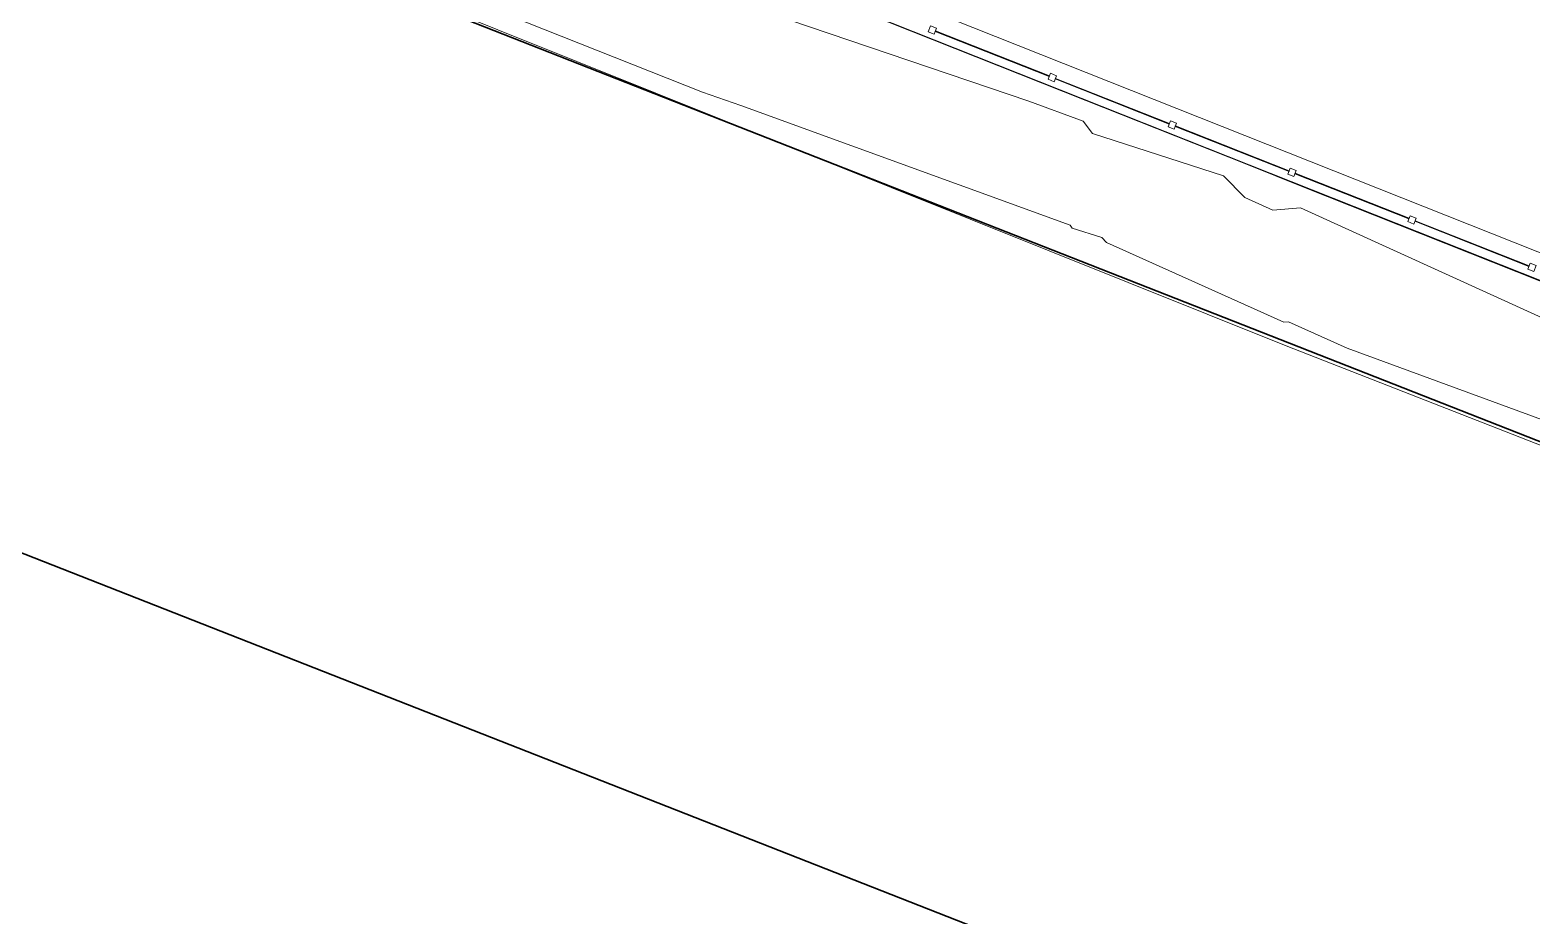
# Model space of a CAD drawing. Header units: metres. Extents: x -207 to 292, y -187 to 169.
# Drawn here: x -98.61 to -86.96, y -67.4 to -60.53 of the extents above; entities that cross this region are included whole.
import ezdxf

# ---------------------------------------------------------------- set-up
doc = ezdxf.new("R2010")
doc.units = ezdxf.units.M
for name, color, linetype, lineweight in [('A-GLAZ-CWMG', 7, 'Continuous', 9), ('C-TOPO', 7, 'Continuous', 9), ('C-TOPO-MINR', 7, 'Continuous', 9), ('CERCO INTERIOR', 7, 'Continuous', 9), ('solera', 7, 'Continuous', 35)]:
    doc.layers.add(name, color=color, linetype=linetype, lineweight=lineweight)
doc.layers.add('PR10-ARQ-PL-001-Emplazamiento-C-1_dwg', color=7, linetype='Continuous', lineweight=9, true_color=0x767676)

# ---------------------------------------------------------------- blocks, each defined once
blk = doc.blocks.new('Circular Mullion - 5mm-2127248-PLANTA EMPLAZAMIENTO ACTUALIZADO')
at = {"layer": 'A-GLAZ-CWMG'}
for p, q in [((-107.648, -45.397), (-107.997, -46.28)), ((-107.646, -45.398), (-107.995, -46.281)), ((-107.995, -46.281), (-107.646, -45.398)), ((-107.993, -46.282), (-107.643, -45.399)), ((-107.646, -45.398), (-107.648, -45.397)), ((-107.643, -45.399), (-107.646, -45.398)), ((-107.997, -46.28), (-107.995, -46.281)), ((-107.995, -46.281), (-107.993, -46.282))]:
    blk.add_line(p, q, dxfattribs=at)
blk = doc.blocks.new('Rectangular Mullion - 50 x 50 mm-2128568-PLANTA EMPLAZAMIENTO ACTUALIZADO')
at = {"layer": 'A-GLAZ-CWMG'}
for p, q in [((0.025, 0.025), (-0.025, 0.025)), ((-0.025, 0.025), (-0.025, -0.025)), ((0.025, -0.025), (0.025, 0.025)), ((-0.025, -0.025), (0.025, -0.025))]:
    blk.add_line(p, q, dxfattribs=at)
blk = doc.blocks.new('Rectangular Mullion - 50 x 50 mm-2128569-PLANTA EMPLAZAMIENTO ACTUALIZADO')
at = {"layer": 'A-GLAZ-CWMG'}
for p, q in [((-0.025, -0.025), (-0.025, 0.025)), ((-0.025, 0.025), (0.025, 0.025)), ((0.025, 0.025), (0.025, -0.025)), ((0.025, -0.025), (-0.025, -0.025))]:
    blk.add_line(p, q, dxfattribs=at)
blk = doc.blocks.new('YADRAN_LASQUEMAS_ARQ_MO_002_TERRAZAS_rvt-1-PLANTA EMPLAZAMIENTO ACTUALIZADO')
at = {"layer": 'A-GLAZ-CWMG', "lineweight": 9, "extrusion": (0, 0, -1), "rotation": 201.5900000000006}
for name, p in [('Rectangular Mullion - 50 x 50 mm-2128568-PLANTA EMPLAZAMIENTO ACTUALIZADO', (91.613, -60.527)), ('Rectangular Mullion - 50 x 50 mm-2128569-PLANTA EMPLAZAMIENTO ACTUALIZADO', (91.613, -60.527)), ('Rectangular Mullion - 50 x 50 mm-2128568-PLANTA EMPLAZAMIENTO ACTUALIZADO', (90.684, -60.895)), ('Rectangular Mullion - 50 x 50 mm-2128569-PLANTA EMPLAZAMIENTO ACTUALIZADO', (90.684, -60.895)), ('Rectangular Mullion - 50 x 50 mm-2128568-PLANTA EMPLAZAMIENTO ACTUALIZADO', (89.754, -61.263)), ('Rectangular Mullion - 50 x 50 mm-2128569-PLANTA EMPLAZAMIENTO ACTUALIZADO', (89.754, -61.263)), ('Rectangular Mullion - 50 x 50 mm-2128568-PLANTA EMPLAZAMIENTO ACTUALIZADO', (88.824, -61.631)), ('Rectangular Mullion - 50 x 50 mm-2128569-PLANTA EMPLAZAMIENTO ACTUALIZADO', (88.824, -61.631)), ('Rectangular Mullion - 50 x 50 mm-2128568-PLANTA EMPLAZAMIENTO ACTUALIZADO', (87.894, -61.999)), ('Rectangular Mullion - 50 x 50 mm-2128569-PLANTA EMPLAZAMIENTO ACTUALIZADO', (87.894, -61.999)), ('Rectangular Mullion - 50 x 50 mm-2128568-PLANTA EMPLAZAMIENTO ACTUALIZADO', (86.964, -62.367)), ('Rectangular Mullion - 50 x 50 mm-2128569-PLANTA EMPLAZAMIENTO ACTUALIZADO', (86.964, -62.367))]:
    blk.add_blockref(name, p, dxfattribs=at)
at = {"layer": 'A-GLAZ-CWMG', "lineweight": 9}
for p, rotation in [((-45.309, -168.531), 269.9999999999993), ((-45.309, -168.531), 269.9999999999993), ((-45.309, -168.531), 269.9999999999993), ((-45.309, -168.531), 269.9999999999993), ((-44.379, -168.899), 269.9999999999993), ((-44.379, -168.899), 269.9999999999993), ((-44.379, -168.899), 269.9999999999993), ((-44.379, -168.899), 269.9999999999993), ((-43.449, -169.267), 269.9999999999996), ((-43.449, -169.267), 269.9999999999996), ((-43.449, -169.267), 269.9999999999996), ((-43.449, -169.267), 269.9999999999996), ((-42.52, -169.635), 269.9999999999993), ((-42.52, -169.635), 269.9999999999993), ((-42.52, -169.635), 269.9999999999993), ((-42.52, -169.635), 269.9999999999993), ((-41.59, -170.003), 269.9999999999997), ((-41.59, -170.003), 269.9999999999997), ((-41.59, -170.003), 269.9999999999997), ((-41.59, -170.003), 269.9999999999997)]:
    blk.add_blockref('Circular Mullion - 5mm-2127248-PLANTA EMPLAZAMIENTO ACTUALIZADO', p, dxfattribs=dict(at, rotation=rotation))
blk = doc.blocks.new('PR10-ARQ-PL-001-Emplazamiento-C-1_dwg-674643-PLANTA EMPLAZAMIENTO ACTUALIZADO')
at = {"layer": 'C-TOPO', "flags": 128}
for points in [[(-111.369, -59.599), (-106.032, -61.695), (-105.763, -61.8), (-105.635, -61.85), (-98.747, -64.555), (-98.566, -64.626), (-97.966, -64.861), (-97.85, -64.907), (-93.46, -66.631), (-87.178, -69.097), (-86.912, -69.201), (-82.476, -70.943), (-80.926, -71.552), (-69.401, -76.077)], [(-69.401, -76.077), (-80.926, -71.552), (-82.476, -70.943), (-86.912, -69.201), (-87.178, -69.097), (-93.46, -66.631), (-97.85, -64.907), (-97.966, -64.861), (-98.566, -64.626), (-98.747, -64.555), (-105.635, -61.85), (-105.763, -61.8), (-106.032, -61.695), (-111.369, -59.599)], [(-109.746, -48.602), (-109.785, -49.45), (-109.732, -50.296), (-109.588, -51.132), (-109.355, -51.947), (-109.034, -52.733), (-108.631, -53.479), (-108.15, -54.177), (-107.595, -54.819), (-107.482, -54.925), (-106.975, -55.397), (-106.838, -55.5), (-106.296, -55.905), (-105.565, -56.337), (-104.793, -56.687), (-101.487, -57.986), (-100.978, -58.186), (-99.287, -58.85), (-98.96, -58.979), (-95.227, -60.446), (-89.886, -62.545), (-89.32, -62.767), (-79.874, -66.479)], [(-109.746, -48.602), (-109.785, -49.45), (-109.732, -50.296), (-109.588, -51.132), (-109.355, -51.947), (-109.034, -52.733), (-108.631, -53.479), (-108.15, -54.177), (-107.595, -54.819), (-107.482, -54.925), (-106.975, -55.397), (-106.838, -55.5), (-106.296, -55.905), (-105.565, -56.337), (-104.793, -56.687), (-101.487, -57.986), (-100.978, -58.186), (-99.287, -58.85), (-98.96, -58.979), (-95.227, -60.446), (-89.886, -62.545), (-89.32, -62.767), (-79.874, -66.479)], [(-82.666, 20.879), (-107.939, -43.26), (-108.93, -45.796), (-109.585, -48.053), (-109.656, -50.289), (-109.331, -51.834), (-107.863, -54.399), (-105.999, -56.031), (-103.473, -57.115), (-100.274, -58.402), (-88.871, -62.976), (-80.354, -66.302), (-78.022, -66.925), (-75.284, -66.886), (-72.496, -65.73), (-70.112, -62.965)], [(-85.423, -63.062), (-88.74, -61.742), (-89.178, -61.568), (-90.424, -61.073), (-93.309, -59.925), (-96.276, -58.744), (-96.427, -58.684), (-98.273, -57.949), (-98.308, -57.935), (-99.985, -57.268), (-102.844, -56.131), (-103.192, -55.992), (-102.844, -56.131), (-99.985, -57.268), (-98.308, -57.935), (-98.273, -57.949), (-96.427, -58.684), (-96.276, -58.744), (-93.309, -59.925), (-90.424, -61.073), (-89.178, -61.568), (-88.74, -61.742), (-85.423, -63.062)]]:
    blk.add_lwpolyline(points, dxfattribs=at)
at = {"layer": 'C-TOPO-MINR', "color": 9, "true_color": 0xc0c0c0, "flags": 128}
for points in [[(-85.734, -63.971), (-88.396, -62.995), (-88.851, -62.789), (-88.889, -62.792), (-90.263, -62.175), (-90.3, -62.137), (-90.529, -62.063), (-90.546, -62.041), (-93.098, -61.111), (-93.396, -61.009), (-96.424, -59.808), (-96.687, -59.716), (-96.698, -59.719), (-98.525, -59.002), (-98.652, -58.942)], [(-98.948, -58.115), (-98.427, -58.318), (-97.263, -58.873), (-96.535, -59.159), (-96.437, -59.124), (-93.956, -59.992), (-93.344, -60.235), (-90.866, -61.079), (-90.444, -61.233), (-90.371, -61.33), (-89.356, -61.658), (-89.191, -61.826), (-88.973, -61.924), (-88.758, -61.907), (-86.165, -63.086)]]:
    blk.add_lwpolyline(points, dxfattribs=at)
at = {"layer": 'CERCO INTERIOR', "flags": 128}
blk.add_lwpolyline([(-43.85, 6.193), (-70.423, -61.108), (-71.635, -63.468), (-73.528, -65.107), (-75.979, -65.979), (-78.566, -65.779), (-105.401, -55.121), (-107.404, -53.512), (-108.612, -51.268), (-108.759, -48.656), (-108.245, -46.181), (-80.715, 23.359), (-79.577, 25.615), (-77.836, 27.15), (-75.596, 28.067), (-72.986, 27.982), (-46.012, 17.335), (-43.997, 15.682), (-42.738, 13.651), (-42.339, 11.139), (-42.976, 8.657)], close=True, dxfattribs=at)
blk.add_lwpolyline([(-71.766, -63.316), (-73.63, -64.931), (-76.006, -65.776), (-78.52, -65.582), (-105.299, -54.946), (-107.247, -53.381), (-108.415, -51.213), (-108.557, -48.671), (-108.049, -46.222)], dxfattribs=at)
at = {"layer": 'solera'}
blk.add_line((-104.838, -56.669), (-79.138, -66.768), dxfattribs=at)
at = {"layer": 'solera', "flags": 128}
blk.add_lwpolyline([(13.372, 2.083), (13.051, 1.282), (-78.372, 37.795), (-81.977, 36.498), (-118.277, -54.897), (-118.616, -54.913), (-118.855, -55.514), (-118.649, -55.835), (-118.96, -56.618), (-59.119, -80.114)], dxfattribs=at)

msp = doc.modelspace()

# ---------------------------------------------------------------- linework, layer by layer
at = {"layer": 'C-TOPO'}
for p, q in [((-100.274, -58.402), (-88.871, -62.976)), ((-90.424, -61.073), (-93.309, -59.925)), ((-93.309, -59.925), (-90.424, -61.073)), ((-95.227, -60.446), (-89.886, -62.545)), ((-89.886, -62.545), (-95.227, -60.446)), ((-89.178, -61.568), (-90.424, -61.073)), ((-90.424, -61.073), (-89.178, -61.568)), ((-88.74, -61.742), (-89.178, -61.568)), ((-89.178, -61.568), (-88.74, -61.742)), ((-85.423, -63.062), (-88.74, -61.742)), ((-88.74, -61.742), (-85.423, -63.062)), ((-89.886, -62.545), (-89.32, -62.767)), ((-89.32, -62.767), (-89.886, -62.545)), ((-89.32, -62.767), (-79.874, -66.479)), ((-79.874, -66.479), (-89.32, -62.767)), ((-88.871, -62.976), (-80.354, -66.302)), ((-98.566, -64.626), (-98.747, -64.555)), ((-98.747, -64.555), (-98.566, -64.626)), ((-97.966, -64.861), (-98.566, -64.626)), ((-98.566, -64.626), (-97.966, -64.861)), ((-97.85, -64.907), (-97.966, -64.861)), ((-97.966, -64.861), (-97.85, -64.907)), ((-93.46, -66.631), (-97.85, -64.907)), ((-97.85, -64.907), (-93.46, -66.631)), ((-87.178, -69.097), (-93.46, -66.631)), ((-93.46, -66.631), (-87.178, -69.097))]:
    msp.add_line(p, q, dxfattribs=at)
at = {"layer": 'C-TOPO-MINR', "color": 9, "true_color": 0xc0c0c0, "flags": 128}
for points in [[(-98.948, -58.115), (-98.427, -58.318), (-97.263, -58.873), (-96.535, -59.159), (-96.437, -59.124), (-93.956, -59.992), (-93.344, -60.235), (-90.866, -61.079), (-90.444, -61.233), (-90.371, -61.33), (-89.356, -61.658), (-89.191, -61.826), (-88.973, -61.924), (-88.758, -61.907), (-86.165, -63.086)], [(-98.652, -58.942), (-98.525, -59.002), (-96.698, -59.719), (-96.687, -59.716), (-96.424, -59.808), (-93.396, -61.009), (-93.098, -61.111), (-90.546, -62.041), (-90.529, -62.063), (-90.3, -62.137), (-90.263, -62.175), (-88.889, -62.792), (-88.851, -62.789), (-88.396, -62.995), (-85.734, -63.971)]]:
    msp.add_lwpolyline(points, dxfattribs=at)

# ---------------------------------------------------------------- block references
at = {"lineweight": 5}
msp.add_blockref('YADRAN_LASQUEMAS_ARQ_MO_002_TERRAZAS_rvt-1-PLANTA EMPLAZAMIENTO ACTUALIZADO', (0, 0), dxfattribs=at)
at = {"layer": 'PR10-ARQ-PL-001-Emplazamiento-C-1_dwg', "color": 7}
msp.add_blockref('PR10-ARQ-PL-001-Emplazamiento-C-1_dwg-674643-PLANTA EMPLAZAMIENTO ACTUALIZADO', (0, 0), dxfattribs=at)

doc.saveas('drawing.dxf')
